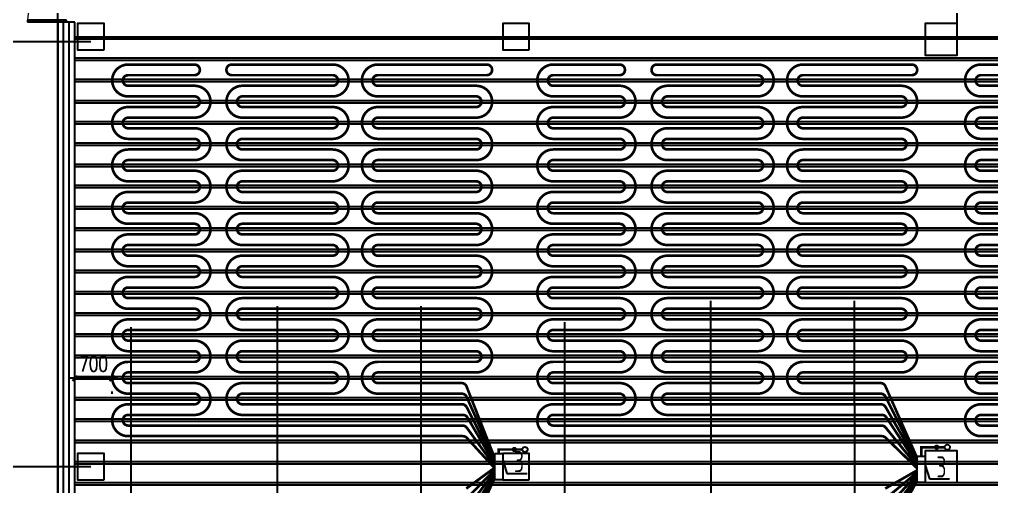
# Model space of a CAD drawing. Extents: x 2430460 to 2514560, y -608375 to -364775.
# Drawn here: x 2442137 to 2460431, y -522308 to -513508 of the extents above; entities that cross this region are included whole.
import ezdxf

# ---------------------------------------------------------------- set-up
doc = ezdxf.new("R2010")
doc.units = 0
doc.header["$LTSCALE"] = 1000
doc.header["$MEASUREMENT"] = 0
doc.linetypes.add('DASH', pattern=[0.35, 0.25, -0.1])
for name, color, linetype in [('AXIS', 3, 'Continuous'), ('COLUMN', 9, 'Continuous'), ('CURTWALL', 4, 'Continuous'), ('EQ-采暖分集水器', 7, 'Continuous'), ('PIPE-地暖供', 4, 'Continuous'), ('PIPE-暖供水', 3, 'Continuous'), ('TH_DIM', 3, 'Continuous'), ('VPIPE-暖供水', 3, 'Continuous'), ('VPIPE-暖回水', 2, 'Continuous'), ('WINDOW', 4, 'Continuous'), ('WINDOW_TEXT', 7, 'Continuous'), ('木龙骨', 23, 'Continuous')]:
    doc.layers.add(name, color=color, linetype=linetype)
doc.styles.add('26#标准$0$TSSD_REIN', font='Tssdeng.shx', dxfattribs={"width": 0.7, "bigfont": 'tssdchn.shx'})
doc.styles.add('_TCH_DIM_T3', font='SIMPLEX', dxfattribs={"width": 0.705882, "bigfont": 'GBCBIG'})
doc.styles.add('_TCH_WINDOW', font='SIMPLEX', dxfattribs={"height": 3.5, "bigfont": 'GBCBIG'})
doc.dimstyles.new('_TCH_ARCH&&100', dxfattribs={"dimtxt": 297.5, "dimasz": 100, "dimexe": 250, "dimexo": 300, "dimgap": 126.25, "dimtad": 1, "dimdec": 0, "dimzin": 0, "dimdsep": 46, "dimtxsty": '_TCH_DIM_T3', "dimblk": 'ARCHTICK', "dimcen": 0.09, "dimclrt": 7, "dimazin": 2, "dimtfac": 1, "dimtdec": 0, "dimtix": 1, "dimtmove": 2, "dimatfit": 3, "dimfxl": 30, "dimtolj": 1, "dimtzin": 0, "dimarcsym": 0})

# ---------------------------------------------------------------- blocks, each defined once
blk = doc.blocks.new('$DorLib2D$00000002')
for p, q in [((-0.5, 0), (-0.5, 0.4875)), ((-0.475, 0.4875), (-0.5, 0.4875)), ((-0.475, 0), (-0.475, 0.4875)), ((0.475, 0), (0.475, 0.4875)), ((0.475, 0.4875), (0.5, 0.4875)), ((0.5, 0), (0.5, 0.4875)), ((-0.5, 0), (-0.475, 0)), ((0.5, 0), (0.475, 0))]:
    blk.add_line(p, q)
at = {"lineweight": 13}
for centre, start, end in [((-0.4875, 0), 0, 88.53072), ((0.4875, 0), 91.46928, 180)]:
    blk.add_arc(centre, 0.4875, start, end, dxfattribs=at)
blk = doc.blocks.new('_FZHK')
blk.add_lwpolyline([(-0.5, -0.5), (0.5, -0.5), (0.5, 0.5), (-0.5, 0.5)], close=True)
blk = doc.blocks.new('A$C67117B41')
blk.add_line((-18200.9, 6856.2), (-18200.9, 10006.4))
blk.add_lwpolyline([(6119.1, -2213.8), (6119.1, -8113.8), (-35120.9, -8113.8), (-35120.9, 20176.2), (-18920.9, 20176.2)])
at = {"layer": 'AXIS'}
for p, q in [((-34500.9, 6506.2), (-38500.9, 6506.2)), ((-34500.9, -1493.8), (-38500.9, -1493.8))]:
    blk.add_line(p, q, dxfattribs=at)
at = {"layer": 'CURTWALL'}
for p, q in [((-34800.9, 6881.2), (-35120.9, 6881.2)), ((-35120.9, 6881.2), (-35120.9, -8113.8)), ((-35014.2, -8007.1), (-35014.2, 6881.2)), ((-34907.5, -7900.4), (-34907.5, 6881.2)), ((-34800.9, -7793.8), (-34800.9, 6881.2))]:
    blk.add_line(p, q, dxfattribs=at)
at = {"layer": 'COLUMN'}
for p, xscale, yscale, zscale, rotation in [((-34500.9, 6606.2), 500, 500, 500, 90), ((-26500.9, 6606.2), 500, 500, 500, 90), ((-18500.9, 6556.2), 600, 600, 600, 180), ((-34500.9, -1493.8), 500, 500, 500, 90), ((-26500.9, -1493.8), 500, 500, 500, 90)]:
    blk.add_blockref('_FZHK', p, dxfattribs=dict(at, xscale=xscale, yscale=yscale, zscale=zscale, rotation=rotation))
at = {"layer": 'COLUMN', "xscale": 600, "yscale": 600, "zscale": 600}
blk.add_blockref('_FZHK', (-18500.9, -1493.8), dxfattribs=at)
at = {"layer": 'WINDOW'}
ref = blk.add_blockref('$DorLib2D$00000002', (-34960.9, 7631.2), dxfattribs=dict(at, xscale=1500, yscale=1500, zscale=1500, rotation=90))
ref.add_attrib('A', 'M1524', (-33365.8, 7156.2), dxfattribs={"layer": 'WINDOW_TEXT', "height": 297.5, "rotation": 90, "style": '_TCH_WINDOW', "width": 0.705882})
blk = doc.blocks.new('_ArchTick')
at = {"color": 0, "linetype": 'ByBlock', "const_width": 0.4}
blk.add_lwpolyline([(-0.5, -0.5), (0.5, 0.5)], dxfattribs=at)
blk = doc.blocks.new('*D587')
at = {"layer": 'Defpoints', "color": 0, "transparency": 16777216}
for p in [(2443182, -520258), (2443882, -520258), (2443882, -520269)]:
    blk.add_point(p, dxfattribs=at)
at = {"layer": 'TH_DIM', "color": 0, "lineweight": -2, "transparency": 16777216}
for p, q in [((2443182, -520269), (2443082, -520269)), ((2443182, -520269), (2443882, -520269)), ((2443882, -520269), (2443982, -520269)), ((2443182, -520558), (2443182, -520519)), ((2443882, -520558), (2443882, -520519))]:
    blk.add_line(p, q, dxfattribs=at)
at = {"layer": 'TH_DIM', "color": 0, "lineweight": -2, "transparency": 16777216, "xscale": 100, "yscale": 100, "zscale": 100}
blk.add_blockref('_ArchTick', (2443182, -520269), dxfattribs=at)
at = {"layer": 'TH_DIM', "color": 0, "lineweight": -2, "transparency": 16777216, "xscale": 100, "yscale": 100, "zscale": 100, "rotation": 180}
blk.add_blockref('_ArchTick', (2443882, -520269), dxfattribs=at)
at = {"layer": 'TH_DIM', "color": 7, "transparency": 16777216, "insert": (2443532, -519994), "char_height": 297.5, "attachment_point": 5, "style": '_TCH_DIM_T3'}
blk.add_mtext('\\A1;700', dxfattribs=at)

msp = doc.modelspace()

# ---------------------------------------------------------------- hatches: boundary and pattern name
at = {"layer": 'PIPE-暖供水', "linetype": 'Continuous'}
for points in [[(2459107, -521566.9), (2459107, -521541.9), (2459082, -521541.9)], [(2459107, -521566.9), (2459082, -521566.9), (2459082, -521541.9)], [(2451157, -521609.6), (2451157, -521584.6), (2451132, -521584.6)], [(2451157, -521609.6), (2451132, -521609.6), (2451132, -521584.6)]]:
    msp.add_hatch(color=256, dxfattribs=at).paths.add_polyline_path(points)
at = {"layer": 'VPIPE-暖回水', "linetype": 'DASH'}
for points in [[(2451498.9, -521609.6), (2451497.8, -521599.2), (2451494.6, -521589.3), (2451489.3, -521580.2), (2451482.3, -521572.4), (2451473.9, -521566.3), (2451464.3, -521562), (2451454.1, -521559.9), (2451443.7, -521559.9), (2451433.4, -521562), (2451423.9, -521566.3), (2451415.4, -521572.4), (2451408.4, -521580.2), (2451403.2, -521589.3), (2451400, -521599.2), (2451398.9, -521609.6), (2451400, -521620), (2451403.2, -521629.9), (2451408.4, -521639), (2451415.4, -521646.7), (2451423.9, -521652.9), (2451433.4, -521657.1), (2451443.7, -521659.3), (2451454.1, -521659.3), (2451464.3, -521657.1), (2451473.9, -521652.9), (2451482.3, -521646.7), (2451489.3, -521639), (2451494.6, -521629.9), (2451497.8, -521620)], [(2459448.9, -521566.9), (2459447.8, -521556.5), (2459444.6, -521546.5), (2459439.3, -521537.5), (2459432.3, -521529.7), (2459423.9, -521523.6), (2459414.3, -521519.3), (2459404.1, -521517.2), (2459393.7, -521517.2), (2459383.4, -521519.3), (2459373.9, -521523.6), (2459365.4, -521529.7), (2459358.4, -521537.5), (2459353.2, -521546.5), (2459350, -521556.5), (2459348.9, -521566.9), (2459350, -521577.3), (2459353.2, -521587.2), (2459358.4, -521596.3), (2459365.4, -521604), (2459373.9, -521610.2), (2459383.4, -521614.4), (2459393.7, -521616.6), (2459404.1, -521616.6), (2459414.3, -521614.4), (2459423.9, -521610.2), (2459432.3, -521604), (2459439.3, -521596.3), (2459444.6, -521587.2), (2459447.8, -521577.3)]]:
    msp.add_hatch(color=256, dxfattribs=at).paths.add_polyline_path(points)

# ---------------------------------------------------------------- linework, layer by layer
for p, q in [((2455161.2, -530829.4), (2455149.9, -518808.2)), ((2457863.9, -530829.4), (2457852.6, -518808.2)), ((2447003.9, -530929.4), (2446992.6, -518908.2)), ((2449706.6, -530929.4), (2449695.3, -518908.2)), ((2444241, -530929.4), (2444241, -519308.2)), ((2452398.3, -530829.4), (2452398.3, -519208.2)), ((2451232, -521804.3), (2451312.2, -522064.7)), ((2459182, -521903.4), (2459262.2, -522163.9)), ((2451312.2, -522064.7), (2451690.4, -522064.7)), ((2459262.2, -522163.9), (2459640.4, -522163.9))]:
    msp.add_line(p, q)
at = {"layer": 'EQ-采暖分集水器'}
for p, q in [((2451082, -522183.2), (2451082, -521683.2)), ((2451082, -521683.2), (2451232, -521683.2)), ((2451082, -522183.2), (2451082, -521683.2)), ((2451082, -521683.2), (2451232, -521683.2)), ((2451232, -521683.2), (2451232, -522183.2)), ((2451232, -521683.2), (2451232, -522183.2)), ((2459032, -522233.2), (2459032, -521733.2)), ((2459032, -521733.2), (2459182, -521733.2)), ((2459032, -522233.2), (2459032, -521733.2)), ((2459032, -521733.2), (2459182, -521733.2)), ((2459182, -521733.2), (2459182, -522233.2)), ((2459182, -521733.2), (2459182, -522233.2)), ((2451232, -522183.2), (2451082, -522183.2)), ((2451232, -522183.2), (2451082, -522183.2)), ((2459182, -522233.2), (2459032, -522233.2)), ((2459182, -522233.2), (2459032, -522233.2))]:
    msp.add_line(p, q, dxfattribs=at)
at = {"layer": 'PIPE-地暖供', "const_width": 50}
for points in [[(2451082, -521963.9), (2450551.9, -521386.4, 0.1949108), (2450482.3, -521358.2), (2444182, -521358.2, -0.4142136), (2443882, -521058.2, -0.4142136), (2444182, -520758.2), (2445432, -520758.2, 0.4142136), (2445532, -520658.2, 0.4142136), (2445432, -520558.2), (2444182, -520558.2, -0.4142136), (2443882, -520258.2, -0.4142136), (2444182, -519958.2), (2445432, -519958.2, 0.4142136), (2445532, -519858.2, 0.4142136), (2445432, -519758.2), (2444182, -519758.2, -0.4142136), (2443882, -519458.2, -0.4142136), (2444182, -519158.2), (2445432, -519158.2, 0.4142136), (2445532, -519058.2, 0.4142136), (2445432, -518958.2), (2444182, -518958.2, -0.4142136), (2443882, -518658.2, -0.4142136), (2444182, -518358.2), (2445432, -518358.2, 0.4142136), (2445532, -518258.2, 0.4142136), (2445432, -518158.2), (2444182, -518158.2, -0.4142136), (2443882, -517858.2, -0.4142136), (2444182, -517558.2), (2445432, -517558.2, 0.4142136), (2445532, -517458.2, 0.4142136), (2445432, -517358.2), (2444182, -517358.2, -0.4142136), (2443882, -517058.2, -0.4142136), (2444182, -516758.2), (2445432, -516758.2, 0.4142136), (2445532, -516658.2, 0.4142136), (2445432, -516558.2), (2444182, -516558.2, -0.4142136), (2443882, -516258.2, -0.4142136), (2444182, -515958.2), (2445432, -515958.2, 0.4142136), (2445532, -515858.2, 0.4142136), (2445432, -515758.2), (2444182, -515758.2, -0.4142136), (2443882, -515458.2, -0.4142136), (2444182, -515158.2), (2445432, -515158.2, 0.4142136), (2445532, -515058.2, 0.4142136), (2445432, -514958.2), (2444182, -514958.2, -0.4142136), (2443882, -514658.2, -0.4142136), (2444182, -514358.2), (2445432, -514358.2, -0.4142136), (2445532, -514458.2, -0.4142136), (2445432, -514558.2), (2444182, -514558.2, 0.4142136), (2444082, -514658.2, 0.4142136), (2444182, -514758.2), (2445432, -514758.2, -0.4142136), (2445732, -515058.2, -0.4142136), (2445432, -515358.2), (2444182, -515358.2, 0.4142136), (2444082, -515458.2, 0.4142136), (2444182, -515558.2), (2445432, -515558.2, -0.4142136), (2445732, -515858.2, -0.4142136), (2445432, -516158.2), (2444182, -516158.2, 0.4142136), (2444082, -516258.2, 0.4142136), (2444182, -516358.2), (2445432, -516358.2, -0.4142136), (2445732, -516658.2, -0.4142136), (2445432, -516958.2), (2444182, -516958.2, 0.4142136), (2444082, -517058.2, 0.4142136), (2444182, -517158.2), (2445432, -517158.2, -0.4142136), (2445732, -517458.2, -0.4142136), (2445432, -517758.2), (2444182, -517758.2, 0.4142136), (2444082, -517858.2, 0.4142136), (2444182, -517958.2), (2445432, -517958.2, -0.4142136), (2445732, -518258.2, -0.4142136), (2445432, -518558.2), (2444182, -518558.2, 0.4142136), (2444082, -518658.2, 0.4142136), (2444182, -518758.2), (2445432, -518758.2, -0.4142136), (2445732, -519058.2, -0.4142136), (2445432, -519358.2), (2444182, -519358.2, 0.4142136), (2444082, -519458.2, 0.4142136), (2444182, -519558.2), (2445432, -519558.2, -0.4142136), (2445732, -519858.2, -0.4142136), (2445432, -520158.2), (2444182, -520158.2, 0.4142136), (2444082, -520258.2, 0.4142136), (2444182, -520358.2), (2445432, -520358.2, -0.4142136), (2445732, -520658.2, -0.4142136), (2445432, -520958.2), (2444182, -520958.2, 0.4142136), (2444082, -521058.2, 0.4142136), (2444182, -521158.2), (2450475.3, -521158.2, -0.2255798), (2450552.8, -521195), (2451082, -521925.5)], [(2451082, -521887), (2450566.1, -521003.2, 0.2523931), (2450482.6, -520958.2), (2446332, -520958.2, -0.4142136), (2446032, -520658.2, -0.4142136), (2446332, -520358.2), (2448032, -520358.2, 0.4142136), (2448132, -520258.2, 0.4142136), (2448032, -520158.2), (2446332, -520158.2, -0.4142136), (2446032, -519858.2, -0.4142136), (2446332, -519558.2), (2448032, -519558.2, 0.4142136), (2448132, -519458.2, 0.4142136), (2448032, -519358.2), (2446332, -519358.2, -0.4142136), (2446032, -519058.2, -0.4142136), (2446332, -518758.2), (2448032, -518758.2, 0.4142136), (2448132, -518658.2, 0.4142136), (2448032, -518558.2), (2446332, -518558.2, -0.4142136), (2446032, -518258.2, -0.4142136), (2446332, -517958.2), (2448032, -517958.2, 0.4142136), (2448132, -517858.2, 0.4142136), (2448032, -517758.2), (2446332, -517758.2, -0.4142136), (2446032, -517458.2, -0.4142136), (2446332, -517158.2), (2448032, -517158.2, 0.4142136), (2448132, -517058.2, 0.4142136), (2448032, -516958.2), (2446332, -516958.2, -0.4142136), (2446032, -516658.2, -0.4142136), (2446332, -516358.2), (2448032, -516358.2, 0.4142136), (2448132, -516258.2, 0.4142136), (2448032, -516158.2), (2446332, -516158.2, -0.4142136), (2446032, -515858.2, -0.4142136), (2446332, -515558.2), (2448032, -515558.2, 0.4142136), (2448132, -515458.2, 0.4142136), (2448032, -515358.2), (2446332, -515358.2, -0.4142136), (2446032, -515058.2, -0.4142136), (2446332, -514758.2), (2448032, -514758.2, 0.4142136), (2448132, -514658.2, 0.4142136), (2448032, -514558.2), (2446132, -514558.2, -0.4142136), (2446032, -514458.2), (2446032, -514458.2, -0.4142136), (2446132, -514358.2), (2448032, -514358.2, -0.4142136), (2448332, -514658.2, -0.4142136), (2448032, -514958.2), (2446332, -514958.2, 0.4142136), (2446232, -515058.2, 0.4142136), (2446332, -515158.2), (2448032, -515158.2, -0.4142136), (2448332, -515458.2, -0.4142136), (2448032, -515758.2), (2446332, -515758.2, 0.4142136), (2446232, -515858.2, 0.4142136), (2446332, -515958.2), (2448032, -515958.2, -0.4142136), (2448332, -516258.2, -0.4142136), (2448032, -516558.2), (2446332, -516558.2, 0.4142136), (2446232, -516658.2, 0.4142136), (2446332, -516758.2), (2448032, -516758.2, -0.4142136), (2448332, -517058.2, -0.4142136), (2448032, -517358.2), (2446332, -517358.2, 0.4142136), (2446232, -517458.2, 0.4142136), (2446332, -517558.2), (2448032, -517558.2, -0.4142136), (2448332, -517858.2, -0.4142136), (2448032, -518158.2), (2446332, -518158.2, 0.4142136), (2446232, -518258.2, 0.4142136), (2446332, -518358.2), (2448032, -518358.2, -0.4142136), (2448332, -518658.2, -0.4142136), (2448032, -518958.2), (2446332, -518958.2, 0.4142136), (2446232, -519058.2, 0.4142136), (2446332, -519158.2), (2448032, -519158.2, -0.4142136), (2448332, -519458.2, -0.4142136), (2448032, -519758.2), (2446332, -519758.2, 0.4142136), (2446232, -519858.2, 0.4142136), (2446332, -519958.2), (2448032, -519958.2, -0.4142136), (2448332, -520258.2, -0.4142136), (2448032, -520558.2), (2446332, -520558.2, 0.4142136), (2446232, -520658.2, 0.4142136), (2446332, -520758.2), (2450464.9, -520758.2, -0.2688361), (2450551.6, -520808.5), (2451082, -521848.6)], [(2451082, -521810.1), (2450550.4, -520613.5, 0.2842915), (2450461, -520558.2), (2448882, -520558.2, -0.4142136), (2448582, -520258.2, -0.4142136), (2448882, -519958.2), (2450732, -519958.2, 0.4142136), (2450832, -519858.2, 0.4142136), (2450732, -519758.2), (2448882, -519758.2, -0.4142136), (2448582, -519458.2, -0.4142136), (2448882, -519158.2), (2450732, -519158.2, 0.4142136), (2450832, -519058.2, 0.4142136), (2450732, -518958.2), (2448882, -518958.2, -0.4142136), (2448582, -518658.2, -0.4142136), (2448882, -518358.2), (2450732, -518358.2, 0.4142136), (2450832, -518258.2, 0.4142136), (2450732, -518158.2), (2448882, -518158.2, -0.4142136), (2448582, -517858.2, -0.4142136), (2448882, -517558.2), (2450732, -517558.2, 0.4142136), (2450832, -517458.2, 0.4142136), (2450732, -517358.2), (2448882, -517358.2, -0.4142136), (2448582, -517058.2, -0.4142136), (2448882, -516758.2), (2450732, -516758.2, 0.4142136), (2450832, -516658.2, 0.4142136), (2450732, -516558.2), (2448882, -516558.2, -0.4142136), (2448582, -516258.2, -0.4142136), (2448882, -515958.2), (2450732, -515958.2, 0.4142136), (2450832, -515858.2, 0.4142136), (2450732, -515758.2), (2448882, -515758.2, -0.4142136), (2448582, -515458.2, -0.4142136), (2448882, -515158.2), (2450732, -515158.2, 0.4142136), (2450832, -515058.2, 0.4142136), (2450732, -514958.2), (2448882, -514958.2, -0.4142136), (2448582, -514658.2, -0.4142136), (2448882, -514358.2), (2450932, -514358.2, -0.4142136), (2451032, -514458.2), (2451032, -514458.2, -0.4142136), (2450932, -514558.2), (2448882, -514558.2, 0.4142136), (2448782, -514658.2, 0.4142136), (2448882, -514758.2), (2450732, -514758.2, -0.4142136), (2451032, -515058.2, -0.4142136), (2450732, -515358.2), (2448882, -515358.2, 0.4142136), (2448782, -515458.2, 0.4142136), (2448882, -515558.2), (2450732, -515558.2, -0.4142136), (2451032, -515858.2, -0.4142136), (2450732, -516158.2), (2448882, -516158.2, 0.4142136), (2448782, -516258.2, 0.4142136), (2448882, -516358.2), (2450732, -516358.2, -0.4142136), (2451032, -516658.2, -0.4142136), (2450732, -516958.2), (2448882, -516958.2, 0.4142136), (2448782, -517058.2, 0.4142136), (2448882, -517158.2), (2450732, -517158.2, -0.4142136), (2451032, -517458.2, -0.4142136), (2450732, -517758.2), (2448882, -517758.2, 0.4142136), (2448782, -517858.2, 0.4142136), (2448882, -517958.2), (2450732, -517958.2, -0.4142136), (2451032, -518258.2, -0.4142136), (2450732, -518558.2), (2448882, -518558.2, 0.4142136), (2448782, -518658.2, 0.4142136), (2448882, -518758.2), (2450732, -518758.2, -0.4142136), (2451032, -519058.2, -0.4142136), (2450732, -519358.2), (2448882, -519358.2, 0.4142136), (2448782, -519458.2, 0.4142136), (2448882, -519558.2), (2450732, -519558.2, -0.4142136), (2451032, -519858.2, -0.4142136), (2450732, -520158.2), (2448882, -520158.2, 0.4142136), (2448782, -520258.2, 0.4142136), (2448882, -520358.2), (2450457.7, -520358.2, -0.2969502), (2450549.1, -520417.7), (2451082, -521771.6)], [(2459032, -521963.9), (2458436.4, -521386.4, 0.1949108), (2458366.7, -521358.2), (2452182, -521358.2, -0.4142136), (2451882, -521058.2, -0.4142136), (2452182, -520758.2), (2453432, -520758.2, 0.4142136), (2453532, -520658.2, 0.4142136), (2453432, -520558.2), (2452182, -520558.2, -0.4142136), (2451882, -520258.2, -0.4142136), (2452182, -519958.2), (2453432, -519958.2, 0.4142136), (2453532, -519858.2, 0.4142136), (2453432, -519758.2), (2452182, -519758.2, -0.4142136), (2451882, -519458.2, -0.4142136), (2452182, -519158.2), (2453432, -519158.2, 0.4142136), (2453532, -519058.2, 0.4142136), (2453432, -518958.2), (2452182, -518958.2, -0.4142136), (2451882, -518658.2, -0.4142136), (2452182, -518358.2), (2453432, -518358.2, 0.4142136), (2453532, -518258.2, 0.4142136), (2453432, -518158.2), (2452182, -518158.2, -0.4142136), (2451882, -517858.2, -0.4142136), (2452182, -517558.2), (2453432, -517558.2, 0.4142136), (2453532, -517458.2, 0.4142136), (2453432, -517358.2), (2452182, -517358.2, -0.4142136), (2451882, -517058.2, -0.4142136), (2452182, -516758.2), (2453432, -516758.2, 0.4142136), (2453532, -516658.2, 0.4142136), (2453432, -516558.2), (2452182, -516558.2, -0.4142136), (2451882, -516258.2, -0.4142136), (2452182, -515958.2), (2453432, -515958.2, 0.4142136), (2453532, -515858.2, 0.4142136), (2453432, -515758.2), (2452182, -515758.2, -0.4142136), (2451882, -515458.2, -0.4142136), (2452182, -515158.2), (2453432, -515158.2, 0.4142136), (2453532, -515058.2, 0.4142136), (2453432, -514958.2), (2452182, -514958.2, -0.4142136), (2451882, -514658.2, -0.4142136), (2452182, -514358.2), (2453432, -514358.2, -0.4142136), (2453532, -514458.2, -0.4142136), (2453432, -514558.2), (2452182, -514558.2, 0.4142136), (2452082, -514658.2, 0.4142136), (2452182, -514758.2), (2453432, -514758.2, -0.4142136), (2453732, -515058.2, -0.4142136), (2453432, -515358.2), (2452182, -515358.2, 0.4142136), (2452082, -515458.2, 0.4142136), (2452182, -515558.2), (2453432, -515558.2, -0.4142136), (2453732, -515858.2, -0.4142136), (2453432, -516158.2), (2452182, -516158.2, 0.4142136), (2452082, -516258.2, 0.4142136), (2452182, -516358.2), (2453432, -516358.2, -0.4142136), (2453732, -516658.2, -0.4142136), (2453432, -516958.2), (2452182, -516958.2, 0.4142136), (2452082, -517058.2, 0.4142136), (2452182, -517158.2), (2453432, -517158.2, -0.4142136), (2453732, -517458.2, -0.4142136), (2453432, -517758.2), (2452182, -517758.2, 0.4142136), (2452082, -517858.2, 0.4142136), (2452182, -517958.2), (2453432, -517958.2, -0.4142136), (2453732, -518258.2, -0.4142136), (2453432, -518558.2), (2452182, -518558.2, 0.4142136), (2452082, -518658.2, 0.4142136), (2452182, -518758.2), (2453432, -518758.2, -0.4142136), (2453732, -519058.2, -0.4142136), (2453432, -519358.2), (2452182, -519358.2, 0.4142136), (2452082, -519458.2, 0.4142136), (2452182, -519558.2), (2453432, -519558.2, -0.4142136), (2453732, -519858.2, -0.4142136), (2453432, -520158.2), (2452182, -520158.2, 0.4142136), (2452082, -520258.2, 0.4142136), (2452182, -520358.2), (2453432, -520358.2, -0.4142136), (2453732, -520658.2, -0.4142136), (2453432, -520958.2), (2452182, -520958.2, 0.4142136), (2452082, -521058.2, 0.4142136), (2452182, -521158.2), (2458359.7, -521158.2, -0.2255798), (2458437.3, -521195), (2459032, -521925.5)], [(2459032, -521887), (2458450.6, -521003.2, 0.2523931), (2458367, -520958.2), (2454332, -520958.2, -0.4142136), (2454032, -520658.2, -0.4142136), (2454332, -520358.2), (2456032, -520358.2, 0.4142136), (2456132, -520258.2, 0.4142136), (2456032, -520158.2), (2454332, -520158.2, -0.4142136), (2454032, -519858.2, -0.4142136), (2454332, -519558.2), (2456032, -519558.2, 0.4142136), (2456132, -519458.2, 0.4142136), (2456032, -519358.2), (2454332, -519358.2, -0.4142136), (2454032, -519058.2, -0.4142136), (2454332, -518758.2), (2456032, -518758.2, 0.4142136), (2456132, -518658.2, 0.4142136), (2456032, -518558.2), (2454332, -518558.2, -0.4142136), (2454032, -518258.2, -0.4142136), (2454332, -517958.2), (2456032, -517958.2, 0.4142136), (2456132, -517858.2, 0.4142136), (2456032, -517758.2), (2454332, -517758.2, -0.4142136), (2454032, -517458.2, -0.4142136), (2454332, -517158.2), (2456032, -517158.2, 0.4142136), (2456132, -517058.2, 0.4142136), (2456032, -516958.2), (2454332, -516958.2, -0.4142136), (2454032, -516658.2, -0.4142136), (2454332, -516358.2), (2456032, -516358.2, 0.4142136), (2456132, -516258.2, 0.4142136), (2456032, -516158.2), (2454332, -516158.2, -0.4142136), (2454032, -515858.2, -0.4142136), (2454332, -515558.2), (2456032, -515558.2, 0.4142136), (2456132, -515458.2, 0.4142136), (2456032, -515358.2), (2454332, -515358.2, -0.4142136), (2454032, -515058.2, -0.4142136), (2454332, -514758.2), (2456032, -514758.2, 0.4142136), (2456132, -514658.2, 0.4142136), (2456032, -514558.2), (2454132, -514558.2, -0.4142136), (2454032, -514458.2), (2454032, -514458.2, -0.4142136), (2454132, -514358.2), (2456032, -514358.2, -0.4142136), (2456332, -514658.2, -0.4142136), (2456032, -514958.2), (2454332, -514958.2, 0.4142136), (2454232, -515058.2, 0.4142136), (2454332, -515158.2), (2456032, -515158.2, -0.4142136), (2456332, -515458.2, -0.4142136), (2456032, -515758.2), (2454332, -515758.2, 0.4142136), (2454232, -515858.2, 0.4142136), (2454332, -515958.2), (2456032, -515958.2, -0.4142136), (2456332, -516258.2, -0.4142136), (2456032, -516558.2), (2454332, -516558.2, 0.4142136), (2454232, -516658.2, 0.4142136), (2454332, -516758.2), (2456032, -516758.2, -0.4142136), (2456332, -517058.2, -0.4142136), (2456032, -517358.2), (2454332, -517358.2, 0.4142136), (2454232, -517458.2, 0.4142136), (2454332, -517558.2), (2456032, -517558.2, -0.4142136), (2456332, -517858.2, -0.4142136), (2456032, -518158.2), (2454332, -518158.2, 0.4142136), (2454232, -518258.2, 0.4142136), (2454332, -518358.2), (2456032, -518358.2, -0.4142136), (2456332, -518658.2, -0.4142136), (2456032, -518958.2), (2454332, -518958.2, 0.4142136), (2454232, -519058.2, 0.4142136), (2454332, -519158.2), (2456032, -519158.2, -0.4142136), (2456332, -519458.2, -0.4142136), (2456032, -519758.2), (2454332, -519758.2, 0.4142136), (2454232, -519858.2, 0.4142136), (2454332, -519958.2), (2456032, -519958.2, -0.4142136), (2456332, -520258.2, -0.4142136), (2456032, -520558.2), (2454332, -520558.2, 0.4142136), (2454232, -520658.2, 0.4142136), (2454332, -520758.2), (2458349.3, -520758.2, -0.2688361), (2458436.1, -520808.5), (2459032, -521848.6)], [(2459032, -521810.1), (2458434.9, -520613.5, 0.2842915), (2458345.4, -520558.2), (2456882, -520558.2, -0.4142136), (2456582, -520258.2, -0.4142136), (2456882, -519958.2), (2458732, -519958.2, 0.4142136), (2458832, -519858.2, 0.4142136), (2458732, -519758.2), (2456882, -519758.2, -0.4142136), (2456582, -519458.2, -0.4142136), (2456882, -519158.2), (2458732, -519158.2, 0.4142136), (2458832, -519058.2, 0.4142136), (2458732, -518958.2), (2456882, -518958.2, -0.4142136), (2456582, -518658.2, -0.4142136), (2456882, -518358.2), (2458732, -518358.2, 0.4142136), (2458832, -518258.2, 0.4142136), (2458732, -518158.2), (2456882, -518158.2, -0.4142136), (2456582, -517858.2, -0.4142136), (2456882, -517558.2), (2458732, -517558.2, 0.4142136), (2458832, -517458.2, 0.4142136), (2458732, -517358.2), (2456882, -517358.2, -0.4142136), (2456582, -517058.2, -0.4142136), (2456882, -516758.2), (2458732, -516758.2, 0.4142136), (2458832, -516658.2, 0.4142136), (2458732, -516558.2), (2456882, -516558.2, -0.4142136), (2456582, -516258.2, -0.4142136), (2456882, -515958.2), (2458732, -515958.2, 0.4142136), (2458832, -515858.2, 0.4142136), (2458732, -515758.2), (2456882, -515758.2, -0.4142136), (2456582, -515458.2, -0.4142136), (2456882, -515158.2), (2458732, -515158.2, 0.4142136), (2458832, -515058.2, 0.4142136), (2458732, -514958.2), (2456882, -514958.2, -0.4142136), (2456582, -514658.2, -0.4142136), (2456882, -514358.2), (2458932, -514358.2, -0.4142136), (2459032, -514458.2), (2459032, -514458.2, -0.4142136), (2458932, -514558.2), (2456882, -514558.2, 0.4142136), (2456782, -514658.2, 0.4142136), (2456882, -514758.2), (2458732, -514758.2, -0.4142136), (2459032, -515058.2, -0.4142136), (2458732, -515358.2), (2456882, -515358.2, 0.4142136), (2456782, -515458.2, 0.4142136), (2456882, -515558.2), (2458732, -515558.2, -0.4142136), (2459032, -515858.2, -0.4142136), (2458732, -516158.2), (2456882, -516158.2, 0.4142136), (2456782, -516258.2, 0.4142136), (2456882, -516358.2), (2458732, -516358.2, -0.4142136), (2459032, -516658.2, -0.4142136), (2458732, -516958.2), (2456882, -516958.2, 0.4142136), (2456782, -517058.2, 0.4142136), (2456882, -517158.2), (2458732, -517158.2, -0.4142136), (2459032, -517458.2, -0.4142136), (2458732, -517758.2), (2456882, -517758.2, 0.4142136), (2456782, -517858.2, 0.4142136), (2456882, -517958.2), (2458732, -517958.2, -0.4142136), (2459032, -518258.2, -0.4142136), (2458732, -518558.2), (2456882, -518558.2, 0.4142136), (2456782, -518658.2, 0.4142136), (2456882, -518758.2), (2458732, -518758.2, -0.4142136), (2459032, -519058.2, -0.4142136), (2458732, -519358.2), (2456882, -519358.2, 0.4142136), (2456782, -519458.2, 0.4142136), (2456882, -519558.2), (2458732, -519558.2, -0.4142136), (2459032, -519858.2, -0.4142136), (2458732, -520158.2), (2456882, -520158.2, 0.4142136), (2456782, -520258.2, 0.4142136), (2456882, -520358.2), (2458342.1, -520358.2, -0.2969502), (2458433.6, -520417.7), (2459032, -521771.6)], [(2461482, -514958.2), (2460232, -514958.2, -0.4142136), (2459932, -514658.2, -0.4142136), (2460232, -514358.2), (2461482, -514358.2, -0.4142136)], [(2461482, -514558.2), (2460232, -514558.2, 0.4142136), (2460132, -514658.2, 0.4142136), (2460232, -514758.2), (2461482, -514758.2, -0.4142136)], [(2461482, -515758.2), (2460232, -515758.2, -0.4142136), (2459932, -515458.2, -0.4142136), (2460232, -515158.2), (2461482, -515158.2, 0.4142136)], [(2461482, -515358.2), (2460232, -515358.2, 0.4142136), (2460132, -515458.2, 0.4142136), (2460232, -515558.2), (2461482, -515558.2, -0.4142136)], [(2461482, -516558.2), (2460232, -516558.2, -0.4142136), (2459932, -516258.2, -0.4142136), (2460232, -515958.2), (2461482, -515958.2, 0.4142136)], [(2461482, -516158.2), (2460232, -516158.2, 0.4142136), (2460132, -516258.2, 0.4142136), (2460232, -516358.2), (2461482, -516358.2, -0.4142136)], [(2461482, -517358.2), (2460232, -517358.2, -0.4142136), (2459932, -517058.2, -0.4142136), (2460232, -516758.2), (2461482, -516758.2, 0.4142136)], [(2461482, -516958.2), (2460232, -516958.2, 0.4142136), (2460132, -517058.2, 0.4142136), (2460232, -517158.2), (2461482, -517158.2, -0.4142136)], [(2461482, -518158.2), (2460232, -518158.2, -0.4142136), (2459932, -517858.2, -0.4142136), (2460232, -517558.2), (2461482, -517558.2, 0.4142136)], [(2461482, -517758.2), (2460232, -517758.2, 0.4142136), (2460132, -517858.2, 0.4142136), (2460232, -517958.2), (2461482, -517958.2, -0.4142136)], [(2461482, -518958.2), (2460232, -518958.2, -0.4142136), (2459932, -518658.2, -0.4142136), (2460232, -518358.2), (2461482, -518358.2, 0.4142136)], [(2461482, -518558.2), (2460232, -518558.2, 0.4142136), (2460132, -518658.2, 0.4142136), (2460232, -518758.2), (2461482, -518758.2, -0.4142136)], [(2461482, -519758.2), (2460232, -519758.2, -0.4142136), (2459932, -519458.2, -0.4142136), (2460232, -519158.2), (2461482, -519158.2, 0.4142136)], [(2461482, -519358.2), (2460232, -519358.2, 0.4142136), (2460132, -519458.2, 0.4142136), (2460232, -519558.2), (2461482, -519558.2, -0.4142136)], [(2461482, -520558.2), (2460232, -520558.2, -0.4142136), (2459932, -520258.2, -0.4142136), (2460232, -519958.2), (2461482, -519958.2, 0.4142136)], [(2461482, -520158.2), (2460232, -520158.2, 0.4142136), (2460132, -520258.2, 0.4142136), (2460232, -520358.2), (2461482, -520358.2, -0.4142136)], [(2466416.7, -521358.2), (2460232, -521358.2, -0.4142136), (2459932, -521058.2, -0.4142136), (2460232, -520758.2), (2461482, -520758.2, 0.4142136)], [(2461482, -520958.2), (2460232, -520958.2, 0.4142136), (2460132, -521058.2, 0.4142136), (2460232, -521158.2), (2466409.7, -521158.2, -0.2255798)], [(2451082, -521952.4), (2450545.8, -522345.1, -0.1301451)], [(2451082, -522106.3), (2450552.2, -523111.1, -0.258874)], [(2451082, -522029.3), (2450552.5, -522725.9, -0.2097172)], [(2459032, -522002.4), (2458430.3, -522345.1, -0.1301451)], [(2459032, -522079.3), (2458437, -522725.9, -0.2097172)], [(2459032, -522156.3), (2458436.6, -523111.1, -0.258874)]]:
    msp.add_lwpolyline(points, format="xyb", dxfattribs=at)
for points in [[(2450550.6, -522535.2), (2451082, -521990.9)], [(2450551.1, -523305.5), (2451082, -522144.7)], [(2450552.8, -522917.8), (2451082, -522067.8)], [(2458435, -522535.2), (2459032, -522040.9)], [(2458437.3, -522917.8), (2459032, -522117.8)], [(2458435.6, -523305.5), (2459032, -522194.7)]]:
    msp.add_lwpolyline(points, dxfattribs=at)
at = {"layer": 'PIPE-暖供水', "linetype": 'Continuous', "const_width": 50}
for points in [[(2459548.9, -521566.9), (2459107, -521566.9)], [(2459107, -521733.2), (2459107, -521566.9)], [(2451598.9, -521609.6), (2451157, -521609.6)], [(2451157, -521683.2), (2451157, -521609.6)]]:
    msp.add_lwpolyline(points, dxfattribs=at)
at = {"layer": 'VPIPE-暖供水', "linetype": 'Continuous'}
for centre in [(2451648.9, -521609.6), (2459598.9, -521566.9)]:
    msp.add_circle(centre, 50, dxfattribs=at)
at = {"layer": '木龙骨', "color": 253}
for points in [[(2443182, -513833.2), (2499082, -513833.2), (2499082, -513883.2), (2443182, -513883.2)], [(2443182, -514233.2), (2499082, -514233.2), (2499082, -514283.2), (2443182, -514283.2)], [(2443182, -514633.2), (2499582, -514633.2), (2499582, -514683.2), (2443182, -514683.2)], [(2443182, -515033.2), (2499582, -515033.2), (2499582, -515083.2), (2443182, -515083.2)], [(2443182, -515433.2), (2499582, -515433.2), (2499582, -515483.2), (2443182, -515483.2)], [(2443182, -515833.2), (2499582, -515833.2), (2499582, -515883.2), (2443182, -515883.2)], [(2443182, -516233.2), (2499582, -516233.2), (2499582, -516283.2), (2443182, -516283.2)], [(2443182, -516633.2), (2499582, -516633.2), (2499582, -516683.2), (2443182, -516683.2)], [(2443182, -517033.2), (2499582, -517033.2), (2499582, -517083.2), (2443182, -517083.2)], [(2443182, -517433.2), (2499582, -517433.2), (2499582, -517483.2), (2443182, -517483.2)], [(2443182, -517833.2), (2499582, -517833.2), (2499582, -517883.2), (2443182, -517883.2)], [(2443182, -518233.2), (2499582, -518233.2), (2499582, -518283.2), (2443182, -518283.2)], [(2443182, -518633.2), (2499582, -518633.2), (2499582, -518683.2), (2443182, -518683.2)], [(2443182, -519033.2), (2499582, -519033.2), (2499582, -519083.2), (2443182, -519083.2)], [(2443182, -519433.2), (2499582, -519433.2), (2499582, -519483.2), (2443182, -519483.2)], [(2443182, -519833.2), (2499582, -519833.2), (2499582, -519883.2), (2443182, -519883.2)], [(2443182, -520233.2), (2499582, -520233.2), (2499582, -520283.2), (2443182, -520283.2)], [(2443182, -520633.2), (2499582, -520633.2), (2499582, -520683.2), (2443182, -520683.2)], [(2443182, -521033.2), (2499582, -521033.2), (2499582, -521083.2), (2443182, -521083.2)], [(2443182, -521433.2), (2499582, -521433.2), (2499582, -521483.2), (2443182, -521483.2)], [(2443182, -521833.2), (2499182, -521833.2), (2499182, -521883.2), (2443182, -521883.2)], [(2443182, -522233.2), (2483782, -522233.2)], [(2483782, -522283.2), (2443182, -522283.2)]]:
    msp.add_lwpolyline(points, dxfattribs=at)

# ---------------------------------------------------------------- block references
msp.add_blockref('A$C67117B41', (2477982.9, -520439.4))

# ---------------------------------------------------------------- texts
at = {"char_height": 400, "width": 1509.222, "attachment_point": 7, "style": '26#标准$0$TSSD_REIN'}
for insert in [(2451443.7, -522038), (2459393.7, -522137.1)]:
    msp.add_mtext('3', dxfattribs=dict(at, insert=insert))

# ---------------------------------------------------------------- dimensions: what is measured, and where the dimension line sits
at = {"layer": 'TH_DIM'}
dim = msp.add_aligned_dim(p1=(2443182, -520258.2), p2=(2443882, -520258.2), distance=-10.5, dimstyle='_TCH_ARCH&&100', dxfattribs=at)
dim.commit()
dim.dimension.update_dxf_attribs({"geometry": '*D587', "text_midpoint": (2443532, -519993.7)})

doc.saveas('drawing.dxf')
